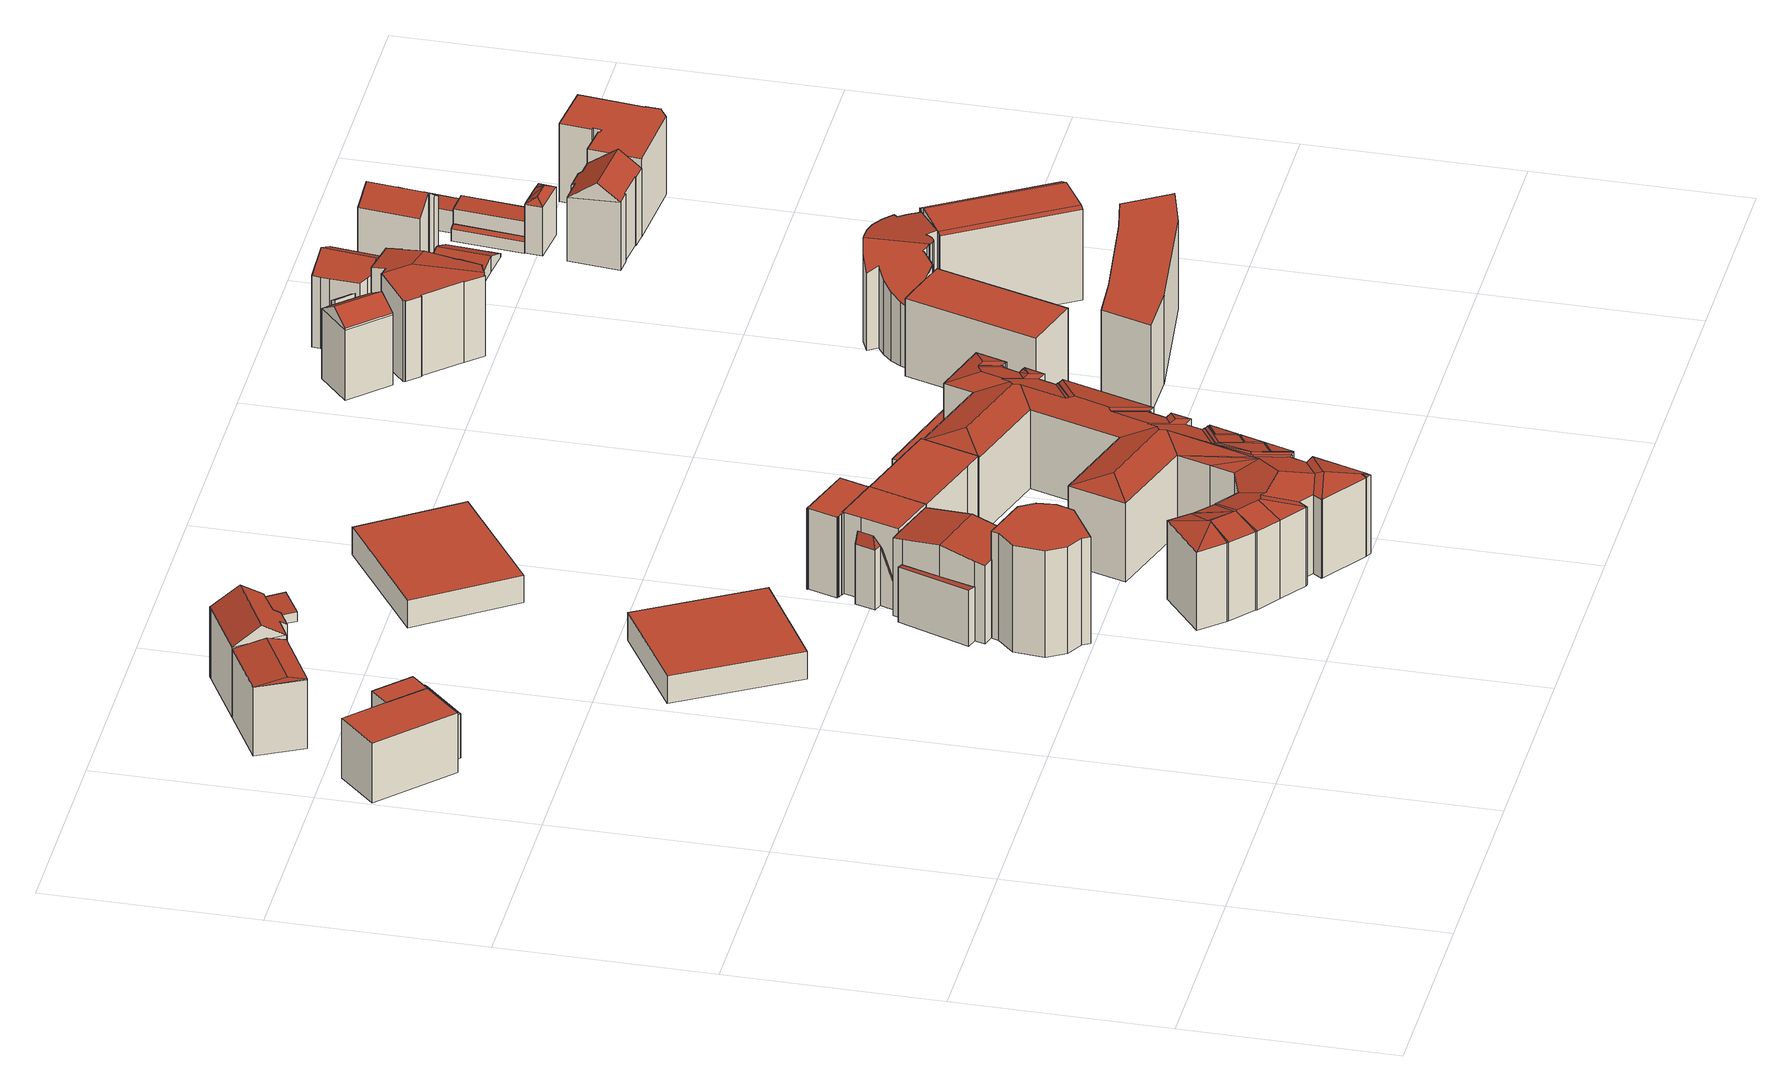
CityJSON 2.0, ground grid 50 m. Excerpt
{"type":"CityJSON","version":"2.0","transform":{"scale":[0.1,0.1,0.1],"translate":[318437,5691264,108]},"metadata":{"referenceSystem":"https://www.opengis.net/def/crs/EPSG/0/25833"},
"CityObjects":{
"building1":{"type":"Building","attributes":{"Gemeindeschluessel":14713000,"Geometrietyp2DReferenz":"3000","function":"31001_9998","roofType":"9999"},"children":["building1-1","building1-2","building1-3"]},
"building1-1":{"type":"BuildingPart","attributes":{"Dachtyp_tdc":"tdcPolyFlatRoof","Dachneigung":0,"QualitaetDacherkennung":70,"Geometrietyp2DReferenz":"3000","roofType":"1000","measuredHeight":15.05},"parents":["building1"],"geometry":[{"type":"MultiSurface","lod":"2","boundaries":[[[0,1,2,3]],[[1,4,5,6,2]],[[7,4,1,0]],[[3,2,6,8]],[[9,5,4,7]],[[8,6,5,9]],[[3,8,9,7,0]]],"semantics":{"surfaces":[{"type":"WallSurface"},{"type":"RoofSurface"},{"type":"GroundSurface"},{"type":"ClosureSurface"}],"values":[0,0,1,2,0,3,3]}}]},
"building1-2":{"type":"BuildingPart","attributes":{"Dachtyp_tdc":"tdcFreeFormRoof","Dachneigung":46.73,"QualitaetDacherkennung":8,"Geometrietyp2DReferenz":"3000","roofType":"5000","measuredHeight":13.19},"parents":["building1"],"geometry":[{"type":"MultiSurface","lod":"2","boundaries":[[[5,10,11,6]],[[10,12,13,11]],[[12,14,15,13]],[[16,14,12]],[[17,16,12,10]],[[17,10,5]],[[16,17,5,9,14]],[[6,11,13,15,8]],[[6,8,9,5]],[[8,15,14,9]]],"semantics":{"surfaces":[{"type":"WallSurface"},{"type":"RoofSurface"},{"type":"GroundSurface"},{"type":"ClosureSurface"}],"values":[0,0,0,0,1,1,1,2,3,3]}}]},
"building1-3":{"type":"BuildingPart","attributes":{"Dachtyp_tdc":"tdcPolyFlatRoof","Dachneigung":0,"QualitaetDacherkennung":62,"Geometrietyp2DReferenz":"3000","roofType":"1000","measuredHeight":15.09},"parents":["building1"],"geometry":[{"type":"MultiSurface","lod":"2","boundaries":[[[18,19,20,21]],[[18,22,23,7,0,19]],[[20,3,8,15,24,21]],[[19,0,3,20]],[[23,22,24,15,14]],[[22,18,21,24]],[[7,9,8,3,0]],[[14,9,7,23]],[[8,9,14,15]]],"semantics":{"surfaces":[{"type":"WallSurface"},{"type":"RoofSurface"},{"type":"GroundSurface"},{"type":"ClosureSurface"}],"values":[0,1,2,0,0,0,3,0,3]}}]},
"building2":{"type":"Building","attributes":{"Dachtyp_tdc":"tdcHipAndGableRoof","Gemeindeschluessel":14713000,"Dachneigung":10.2,"QualitaetDacherkennung":54,"Geometrietyp2DReferenz":"3000","function":"31001_9998","roofType":"5000","measuredHeight":18.77},"geometry":[{"type":"MultiSurface","lod":"2","boundaries":[[[25,26,27,28]],[[26,29,30,27]],[[29,31,32,30]],[[31,33,34,32]],[[33,25,28,34]],[[25,35,36]],[[35,37,38,39,36]],[[26,25,36,39]],[[29,38,37,31]],[[26,39,38,29]],[[31,37,35,33]],[[33,35,25]],[[28,27,30,32,34]]],"semantics":{"surfaces":[{"type":"WallSurface"},{"type":"RoofSurface"},{"type":"GroundSurface"}],"values":[0,0,0,0,0,1,1,1,0,0,0,0,2]}}]},
"building3":{"type":"Building","attributes":{"Dachtyp_tdc":"tdcFreeFormRoof","Gemeindeschluessel":14713000,"Dachneigung":32.76,"QualitaetDacherkennung":70,"Geometrietyp2DReferenz":"3000","function":"31001_9998","roofType":"5000","measuredHeight":22.08},"geometry":[{"type":"MultiSurface","lod":"2","boundaries":[[[40,41,42,43]],[[41,44,45,42]],[[44,46,47,45]],[[46,48,49,47]],[[48,50,51,49]],[[50,52,53,51]],[[52,54,30,53]],[[54,55,27,30]],[[55,56,57,27]],[[56,58,59,57]],[[58,40,43,59]],[[60,58,56,55,61]],[[44,41,40,60,61,54,52,50,48,46]],[[40,58,60]],[[55,54,61]],[[43,42,45,47,49,51,53,30,27,57,59]]],"semantics":{"surfaces":[{"type":"WallSurface"},{"type":"RoofSurface"},{"type":"GroundSurface"}],"values":[0,0,0,0,0,0,0,0,0,0,0,1,1,0,0,2]}}]},
"building4":{"type":"Building","attributes":{"Dachtyp_tdc":"tdcPolyFlatRoof","Gemeindeschluessel":14713000,"Dachneigung":0,"QualitaetDacherkennung":84,"Geometrietyp2DReferenz":"3000","function":"31001_9998","roofType":"1000","measuredHeight":7.05},"geometry":[{"type":"MultiSurface","lod":"2","boundaries":[[[62,63,64,65]],[[63,66,67,64]],[[66,68,69,67]],[[68,62,65,69]],[[68,66,63,62]],[[65,64,67,69]]],"semantics":{"surfaces":[{"type":"WallSurface"},{"type":"RoofSurface"},{"type":"GroundSurface"}],"values":[0,0,0,0,1,2]}}]},
"building5":{"type":"Building","attributes":{"Dachtyp_tdc":"tdcPolyFlatRoof","Gemeindeschluessel":14713000,"Dachneigung":3.26,"QualitaetDacherkennung":80,"Geometrietyp2DReferenz":"3000","function":"31001_9998","roofType":"2100","measuredHeight":2.4},"geometry":[{"type":"MultiSurface","lod":"2","boundaries":[[[70,71,72,73]],[[71,74,75,72]],[[74,76,77,75]],[[76,70,73,77]],[[76,74,71,70]],[[73,72,75,77]]],"semantics":{"surfaces":[{"type":"WallSurface"},{"type":"RoofSurface"},{"type":"GroundSurface"}],"values":[0,0,0,0,1,2]}}]},
"building6":{"type":"Building","attributes":{"Gemeindeschluessel":14713000,"Geometrietyp2DReferenz":"3000","function":"31001_9998","roofType":"9999"},"children":["building6-1","building6-2","building6-3","building6-4","building6-5","building6-6","building6-7"]},
"building6-1":{"type":"BuildingPart","attributes":{"Dachtyp_tdc":"tdcGableRoof","Dachneigung":10.22,"QualitaetDacherkennung":11,"Geometrietyp2DReferenz":"3000","roofType":"3100","measuredHeight":21.79},"parents":["building6"],"geometry":[{"type":"MultiSurface","lod":"2","boundaries":[[[78,79,80,81]],[[79,82,83,80]],[[82,84,83]],[[85,86,87]],[[85,88,89,86]],[[88,90,91,92,89]],[[93,94,95,96]],[[94,97,98,95]],[[94,93,99,100,90,88,85,101]],[[101,82,79,78,97,94]],[[80,83,102,86,89,92,103,104,96,95,98,81]],[[105,84,82,101]],[[102,83,84,105]],[[85,87,105,101]],[[102,105,87,86]],[[100,106,91,90]],[[106,103,92,91]],[[99,104,103,106,100]],[[96,104,99,93]],[[81,98,97,78]]],"semantics":{"surfaces":[{"type":"WallSurface"},{"type":"RoofSurface"},{"type":"GroundSurface"},{"type":"ClosureSurface"}],"values":[0,0,0,0,0,0,0,0,1,1,2,0,3,0,3,0,3,3,3,3]}}]},
"building6-2":{"type":"BuildingPart","attributes":{"Dachtyp_tdc":"tdcPolyFlatRoof","Dachneigung":9.57,"QualitaetDacherkennung":53,"Geometrietyp2DReferenz":"3000","roofType":"2100","measuredHeight":14.2},"parents":["building6"],"geometry":[{"type":"MultiSurface","lod":"2","boundaries":[[[84,107,108,83]],[[107,109,110,108]],[[109,87,86,110]],[[87,109,107,84,105]],[[83,108,110,86,102]],[[83,102,105,84]],[[102,86,87,105]]],"semantics":{"surfaces":[{"type":"WallSurface"},{"type":"RoofSurface"},{"type":"GroundSurface"},{"type":"ClosureSurface"}],"values":[0,0,0,1,2,3,3]}}]},
"building6-3":{"type":"BuildingPart","attributes":{"Dachtyp_tdc":"tdcPolyFlatRoof","Dachneigung":0,"QualitaetDacherkennung":48,"Geometrietyp2DReferenz":"3000","roofType":"1000","measuredHeight":20.53},"parents":["building6"],"geometry":[{"type":"MultiSurface","lod":"2","boundaries":[[[111,112,113,114]],[[115,116,117,118]],[[116,119,120,117]],[[119,121,122,120]],[[121,123,124,122]],[[123,125,126,124]],[[125,127,128,126]],[[127,129,130,128]],[[129,131,132,130]],[[131,111,114,132]],[[131,129,127,125,123,121,119,116,115,133,112,111]],[[114,113,134,118,117,120,122,124,126,128,130,132]],[[134,113,112,133]],[[118,134,133,115]]],"semantics":{"surfaces":[{"type":"WallSurface"},{"type":"RoofSurface"},{"type":"GroundSurface"},{"type":"ClosureSurface"}],"values":[0,0,0,0,0,0,0,0,0,0,1,2,3,3]}}]},
"building6-4":{"type":"BuildingPart","attributes":{"Dachtyp_tdc":"tdcPolyFlatRoof","Dachneigung":0,"QualitaetDacherkennung":56,"Geometrietyp2DReferenz":"3000","roofType":"1000","measuredHeight":20.57},"parents":["building6"],"geometry":[{"type":"MultiSurface","lod":"2","boundaries":[[[135,136,137,138]],[[136,139,140,137]],[[139,141,93,96,140]],[[112,142,143,113]],[[142,144,145,143]],[[144,146,147,145]],[[146,135,138,147]],[[146,144,142,112,148,141,139,136,135]],[[138,137,140,96,104,113,143,145,147]],[[99,93,141,148]],[[104,96,93,99]],[[113,104,99,148,112]]],"semantics":{"surfaces":[{"type":"WallSurface"},{"type":"RoofSurface"},{"type":"GroundSurface"},{"type":"ClosureSurface"}],"values":[0,0,0,0,0,0,0,1,2,0,3,3]}}]},
"building6-5":{"type":"BuildingPart","attributes":{"Dachtyp_tdc":"tdcFreeFormRoof","Dachneigung":69.3,"QualitaetDacherkennung":7,"Geometrietyp2DReferenz":"3000","roofType":"5000","measuredHeight":18.09},"parents":["building6"],"geometry":[{"type":"MultiSurface","lod":"2","boundaries":[[[91,149,150,92]],[[149,151,152,150]],[[151,153,154,152]],[[153,155,156,154]],[[155,157,158,156]],[[157,159,160,158]],[[159,161,162,160]],[[159,157,155,163]],[[155,153,163]],[[153,151,149,91,106,164]],[[153,164,161,159,163]],[[103,92,150,152,154,156,158,160,162,165]],[[92,103,106,91]],[[165,162,161,164]],[[165,164,106,103]]],"semantics":{"surfaces":[{"type":"WallSurface"},{"type":"RoofSurface"},{"type":"GroundSurface"},{"type":"ClosureSurface"}],"values":[0,0,0,0,0,0,0,1,1,1,1,2,3,3,3]}}]},
"building6-6":{"type":"BuildingPart","attributes":{"Dachtyp_tdc":"tdcPolyFlatRoof","Dachneigung":0,"QualitaetDacherkennung":62,"Geometrietyp2DReferenz":"3000","roofType":"1000","measuredHeight":20.65},"parents":["building6"],"geometry":[{"type":"MultiSurface","lod":"2","boundaries":[[[166,167,115,118,162,161]],[[167,166,168,169,170,171]],[[134,113,104,103,165,162,118]],[[113,112,133,171,170,112]],[[113,134,133,112]],[[148,112,170,169]],[[104,113,112,148,99]],[[100,99,148,169,168]],[[103,104,99,100,106]],[[161,164,106,100,168,166]],[[161,162,165,164]],[[165,103,106,164]],[[133,115,167,171]],[[133,134,118,115]]],"semantics":{"surfaces":[{"type":"WallSurface"},{"type":"RoofSurface"},{"type":"GroundSurface"},{"type":"ClosureSurface"}],"values":[0,1,2,0,3,0,3,0,3,0,3,3,0,3]}}]},
"building6-7":{"type":"BuildingPart","attributes":{"Dachtyp_tdc":"tdcPolyFlatRoof","Dachneigung":0,"QualitaetDacherkennung":68,"Geometrietyp2DReferenz":"3000","roofType":"1000","measuredHeight":27.15},"parents":["building6"],"geometry":[{"type":"MultiSurface","lod":"2","boundaries":[[[172,173,174,175]],[[173,176,177,174]],[[176,178,179,177]],[[178,180,181,179]],[[180,182,183,181]],[[182,184,78,81,183]],[[185,186,187,98,97]],[[186,188,189,187]],[[188,190,191,189]],[[190,172,175,191]],[[190,188,186,185,184,182,180,178,176,173,172]],[[175,174,177,179,181,183,81,98,187,189,191]],[[97,78,184,185]],[[97,98,81,78]]],"semantics":{"surfaces":[{"type":"WallSurface"},{"type":"RoofSurface"},{"type":"GroundSurface"},{"type":"ClosureSurface"}],"values":[0,0,0,0,0,0,0,0,0,0,1,2,0,3]}}]},
"building7":{"type":"Building","attributes":{"Dachtyp_tdc":"tdcPolyFlatRoof","Gemeindeschluessel":14713000,"Dachneigung":0,"QualitaetDacherkennung":84,"Geometrietyp2DReferenz":"3000","function":"31001_9998","roofType":"1000","measuredHeight":6.98},"geometry":[{"type":"MultiSurface","lod":"2","boundaries":[[[192,193,194,195]],[[193,196,197,194]],[[196,198,199,197]],[[198,192,195,199]],[[198,196,193,192]],[[195,194,197,199]]],"semantics":{"surfaces":[{"type":"WallSurface"},{"type":"RoofSurface"},{"type":"GroundSurface"}],"values":[0,0,0,0,1,2]}}]},
"building8":{"type":"Building","attributes":{"Dachtyp_tdc":"tdcFreeFormRoof","Gemeindeschluessel":14713000,"Dachneigung":14.27,"QualitaetDacherkennung":9,"Geometrietyp2DReferenz":"3000","function":"31001_9998","roofType":"5000","measuredHeight":22.32},"geometry":[{"type":"MultiSurface","lod":"2","boundaries":[[[200,201,202,203]],[[204,205,206,200,203,207]],[[208,209,204,207,210]],[[211,212,213,208,210,214]],[[215,211,214,216]],[[217,215,216,218]],[[219,220,217,218,221]],[[222,219,221,223]],[[224,225,222,223,226]],[[224,226,227]],[[225,224,227,228]],[[229,220,219,222,225,228,230]],[[231,232,233,234,229,230,235]],[[236,231,235,237]],[[236,237,238]],[[232,231,236,238,239]],[[240,233,232,239,241]],[[242,243,244,240,241,245]],[[242,245,246]],[[243,242,246,247]],[[244,243,247,248]],[[249,234,233,240,244,248,250]],[[251,249,250,252]],[[253,251,252,254]],[[255,256,257,258,253,254,259]],[[260,261,262,263,264,265,266,267,268,269,270,271,272,273,274,275,276,277,278,279,280,281,282,283,284,285,286,287,288,289,290,291,292,293,294,295,296,297,298,299,300,301,302,303,304,305,306,307,308,309,310,311,312,313,314,315,316,317,318,319,320,321,322,323,324,325,326,327,328,329,330,331,332,333,334,335,336,337,338]],[[254,252,261,260]],[[252,250,262,261]],[[250,248,263,262]],[[248,247,264,263]],[[247,246,265,264]],[[246,245,266,265]],[[245,241,267,266]],[[241,239,268,267]],[[239,238,269,268]],[[238,237,270,269]],[[237,235,271,270]],[[235,230,272,271]],[[230,228,273,272]],[[228,227,274,273]],[[227,226,275,274]],[[226,223,276,275]],[[223,221,277,276]],[[221,218,278,277]],[[218,216,279,278]],[[216,214,280,279]],[[214,210,281,280]],[[210,207,282,281]],[[207,203,283,282]],[[203,202,284,283]],[[202,339,285,284]],[[339,340,286,285]],[[340,341,287,286]],[[341,342,288,287]],[[342,343,289,288]],[[343,344,290,289]],[[344,345,291,290]],[[345,346,292,291]],[[346,347,293,292]],[[347,348,294,293]],[[348,349,295,294]],[[349,350,296,295]],[[350,351,297,296]],[[351,352,298,297]],[[352,353,299,298]],[[353,354,300,299]],[[354,355,301,300]],[[355,356,302,301]],[[356,357,303,302]],[[357,358,304,303]],[[358,359,305,304]],[[359,360,306,305]],[[360,361,307,306]],[[361,362,308,307]],[[362,363,309,308]],[[363,364,310,309]],[[364,365,311,310]],[[365,366,312,311]],[[366,367,313,312]],[[367,368,314,313]],[[368,369,315,314]],[[369,370,316,315]],[[370,371,317,316]],[[371,372,318,317]],[[372,373,319,318]],[[373,374,320,319]],[[374,375,321,320]],[[375,376,322,321]],[[376,377,323,322]],[[377,378,324,323]],[[378,379,325,324]],[[379,380,326,325]],[[380,381,327,326]],[[381,382,328,327]],[[382,383,329,328]],[[383,384,330,329]],[[384,385,331,330]],[[385,386,332,331]],[[386,387,333,332]],[[387,388,334,333]],[[388,389,335,334]],[[389,390,336,335]],[[390,391,337,336]],[[391,259,338,337]],[[259,254,260,338]],[[392,393,394,255,259,391]],[[392,391,390]],[[393,392,390,389]],[[395,394,393,389,388]],[[396,395,388,387]],[[397,396,387,386]],[[398,397,386,385]],[[399,398,385,384]],[[400,399,384,383]],[[401,400,383,382]],[[402,401,382,381]],[[403,404,405,406,402,381,380]],[[407,408,409,403,380,379]],[[407,379,378]],[[377,407,378]],[[376,407,377]],[[407,376,408]],[[410,411,409,408,376,375]],[[412,410,375,374]],[[413,412,374,373]],[[414,415,413,373,372]],[[414,372,371]],[[370,414,371]],[[414,370,415]],[[411,410,412,413,415,370,369]],[[404,403,409,411,369,368]],[[416,405,404,368,367]],[[416,367,366]],[[406,405,416,366,365]],[[256,255,394,395,396,397,398,399,400,401,402,406,365,364]],[[417,257,256,364,363]],[[417,363,362]],[[258,257,417,362,361]],[[251,253,249]],[[249,229,234]],[[253,229,249]],[[229,253,220]],[[253,217,220]],[[253,215,217]],[[253,211,215]],[[258,211,253]],[[361,211,258]],[[361,212,211]],[[360,212,361]],[[212,360,359]],[[418,213,212,359,358]],[[419,420,421,422,418,358,357]],[[423,424,419,357,356]],[[355,423,356]],[[354,423,355]],[[425,423,354]],[[423,425,426]],[[425,354,353]],[[427,426,425,353,352]],[[427,352,351]],[[427,351,350]],[[424,423,426,427,350,349]],[[424,349,348]],[[420,419,424,348,347]],[[428,421,420,347,346]],[[428,346,345]],[[422,421,428,345,344]],[[209,208,213,418,422,344,343]],[[429,205,204,209,343,342]],[[429,342,341]],[[206,205,429,341,340]],[[201,200,206,340,339]],[[201,339,202]]],"semantics":{"surfaces":[{"type":"RoofSurface"},{"type":"GroundSurface"},{"type":"WallSurface"}],"values":[0,0,0,0,0,0,0,0,0,0,0,0,0,0,0,0,0,0,0,0,0,0,0,0,0,1,2,2,2,2,2,2,2,2,2,2,2,2,2,2,2,2,2,2,2,2,2,2,2,2,2,2,2,2,2,2,2,2,2,2,2,2,2,2,2,2,2,2,2,2,2,2,2,2,2,2,2,2,2,2,2,2,2,2,2,2,2,2,2,2,2,2,2,2,2,2,2,2,2,2,2,2,2,2,2,0,0,0,0,0,0,0,0,0,0,0,0,0,0,0,0,0,0,0,0,0,0,0,0,0,0,0,0,0,0,0,0,0,0,0,0,0,0,0,0,0,0,0,0,0,0,0,0,0,0,0,0,0,0,0,0,0,0,0,0,0,0,0,0,0,0,0,0]}}]},
"building9":{"type":"Building","attributes":{"Dachtyp_tdc":"tdcPolyFlatRoof","Gemeindeschluessel":14713000,"Dachneigung":0,"QualitaetDacherkennung":78,"Geometrietyp2DReferenz":"3000","function":"31001_9998","roofType":"1000","measuredHeight":3.82},"geometry":[{"type":"MultiSurface","lod":"2","boundaries":[[[430,431,432,433]],[[431,434,435,432]],[[434,436,316,435]],[[436,437,315,316]],[[437,430,433,315]],[[437,436,434,431,430]],[[433,432,435,316,315]]],"semantics":{"surfaces":[{"type":"WallSurface"},{"type":"RoofSurface"},{"type":"GroundSurface"}],"values":[0,0,0,0,0,1,2]}}]},
"building10":{"type":"Building","attributes":{"Gemeindeschluessel":14713000,"Geometrietyp2DReferenz":"3000","function":"31001_9998","roofType":"9999"},"children":["building10-1","building10-2"]},
"building10-1":{"type":"BuildingPart","attributes":{"Dachtyp_tdc":"tdcPolyFlatRoof","Dachneigung":28.94,"QualitaetDacherkennung":61,"Geometrietyp2DReferenz":"3000","roofType":"2100","measuredHeight":18.82},"parents":["building10"],"geometry":[{"type":"MultiSurface","lod":"2","boundaries":[[[438,439,440,441,442]],[[443,444,445,446,447]],[[444,438,442,445]],[[444,443,439,438]],[[442,441,446,445]],[[443,447,440,439]],[[447,446,441,440]]],"semantics":{"surfaces":[{"type":"WallSurface"},{"type":"RoofSurface"},{"type":"GroundSurface"},{"type":"ClosureSurface"}],"values":[0,0,0,1,2,0,3]}}]},
"building10-2":{"type":"BuildingPart","attributes":{"Dachtyp_tdc":"tdcGableRoof","Dachneigung":32.5,"QualitaetDacherkennung":63,"Geometrietyp2DReferenz":"3000","roofType":"3100","measuredHeight":21.23},"parents":["building10"],"geometry":[{"type":"MultiSurface","lod":"2","boundaries":[[[440,448,449,441]],[[448,450,451,449]],[[450,452,453,451]],[[452,454,455,453]],[[454,456,457,455]],[[456,458,459,457]],[[458,447,446,459]],[[447,458,456,454,460,461,448,440]],[[462,461,460,463]],[[450,462,463,452]],[[452,463,460,454]],[[448,461,462,450]],[[441,449,451,453,455,457,459,446]],[[441,446,447,440]]],"semantics":{"surfaces":[{"type":"WallSurface"},{"type":"RoofSurface"},{"type":"GroundSurface"},{"type":"ClosureSurface"}],"values":[0,0,0,0,0,0,0,1,1,0,0,0,2,3]}}]},
"building11":{"type":"Building","attributes":{"Gemeindeschluessel":14713000,"Dachneigung":90,"Dachorientierung":0,"MittlereTraufHoehe":131.73,"QualitaetDacherkennung":71,"ObjektHoehe":22.32,"BodenHoehe":109.41,"Geometrietyp2DReferenz":"3000","AbsoluteHoehe":131.73,"Dachflaeche":586.63,"function":"31001_9998","roofType":"1000","measuredHeight":22.32,"storeysAboveGround":7},"geometry":[{"type":"MultiSurface","lod":"2","boundaries":[[[464,465,466,467]],[[465,468,469,466]],[[468,470,471,469]],[[470,472,473,471]],[[472,474,475,473]],[[474,476,477,475]],[[476,478,479,477]],[[478,464,467,479]],[[478,476,474,472,470,468,465,464]],[[467,466,469,471,473,475,477,479]]],"semantics":{"surfaces":[{"type":"WallSurface"},{"type":"RoofSurface"},{"type":"GroundSurface"}],"values":[0,0,0,0,0,0,0,0,1,2]}}]},
"building12":{"type":"Building","attributes":{"Dachtyp_tdc":"tdcFreeFormRoof","Gemeindeschluessel":14713000,"Dachneigung":10.24,"QualitaetDacherkennung":23,"Geometrietyp2DReferenz":"3000","function":"31001_9998","roofType":"5000","measuredHeight":22.17},"geometry":[{"type":"MultiSurface","lod":"2","boundaries":[[[480,481,482,483]],[[481,484,485,482]],[[484,486,487,485]],[[486,488,489,487]],[[488,490,491,489]],[[490,492,493,491]],[[492,494,495,493]],[[494,496,497,495]],[[496,498,499,497]],[[498,500,501,499]],[[500,502,503,501]],[[502,504,505,503]],[[504,506,507,505]],[[506,508,509,507]],[[508,510,511,509]],[[510,512,513,511]],[[512,514,515,513]],[[514,516,517,515]],[[516,518,519,517]],[[518,520,521,519]],[[520,480,483,521]],[[508,522,523,524,514,512,510]],[[504,502,500,498,496,494,492,525,523,522,506]],[[484,481,480,520,518,516,524,523,525,490,488,486]],[[508,506,522]],[[516,514,524]],[[492,490,525]],[[483,482,485,487,489,491,493,495,497,499,501,503,505,507,509,511,513,515,517,519,521]]],"semantics":{"surfaces":[{"type":"WallSurface"},{"type":"RoofSurface"},{"type":"GroundSurface"}],"values":[0,0,0,0,0,0,0,0,0,0,0,0,0,0,0,0,0,0,0,0,0,1,1,1,0,0,0,2]}}]},
"building13":{"type":"Building","attributes":{"name":"ciT Leipzig","Gemeindeschluessel":14713000,"Geometrietyp2DReferenz":"3000","function":"31001_3021","roofType":"9999"},"children":["building13-1","building13-2","building13-3"]},
"building13-1":{"type":"BuildingPart","attributes":{"Dachtyp_tdc":"tdcPolyFlatRoof","Dachneigung":0,"QualitaetDacherkennung":41,"Geometrietyp2DReferenz":"3000","roofType":"1000","measuredHeight":19.63},"parents":["building13"],"geometry":[{"type":"MultiSurface","lod":"2","boundaries":[[[526,527,528,529,530]],[[531,532,533,534]],[[532,535,536,533]],[[535,537,538,536]],[[537,526,530,538]],[[537,535,532,531,539,527,526]],[[530,529,534,533,536,538]],[[539,528,527]],[[534,529,528,539,531]]],"semantics":{"surfaces":[{"type":"WallSurface"},{"type":"RoofSurface"},{"type":"GroundSurface"},{"type":"ClosureSurface"}],"values":[0,0,0,0,0,1,2,0,3]}}]},
"building13-2":{"type":"BuildingPart","attributes":{"Dachtyp_tdc":"tdcFreeFormRoof","Dachneigung":10.21,"QualitaetDacherkennung":11,"Geometrietyp2DReferenz":"3000","roofType":"5000","measuredHeight":24.44},"parents":["building13"],"geometry":[{"type":"MultiSurface","lod":"2","boundaries":[[[528,540,541,529]],[[540,542,543,541]],[[542,544,545,543]],[[544,546,547,545]],[[546,548,549,547]],[[548,550,551,549]],[[550,552,553,551]],[[552,554,555,553]],[[554,556,557,555]],[[556,558,559,557]],[[558,560,561,559]],[[560,562,563,561]],[[562,564,565,563]],[[564,566,567,565]],[[566,568,569,567]],[[568,570,571,569]],[[570,572,573,571]],[[574,575,576,577]],[[575,578,579,576]],[[578,580,581,579]],[[580,582,583,581]],[[582,584,585,583]],[[584,586,587,585]],[[586,588,589,587]],[[588,590,591,589]],[[590,592,593,591]],[[592,594,595,593]],[[594,596,597,595]],[[596,598,531,534,597]],[[592,590,588,586,584,582,580,578,575,574,599,600,575,601,572,570,568,566,564,562,560,558,556,554,552]],[[552,550,548,546,544,542,540,528,539,598,596,594,592]],[[534,529,541,543,545,547,549,551,553,555,557,559,561,563,565,567,569,571,573,602,576,603,577,576,579,581,583,585,587,589,591,593,595,597]],[[539,531,598]],[[528,529,534,531,539]],[[577,603,600,599,574]],[[603,576,575,600]],[[576,602,601,575]],[[602,573,572,601]]],"semantics":{"surfaces":[{"type":"WallSurface"},{"type":"RoofSurface"},{"type":"GroundSurface"},{"type":"ClosureSurface"}],"values":[0,0,0,0,0,0,0,0,0,0,0,0,0,0,0,0,0,0,0,0,0,0,0,0,0,0,0,0,0,1,1,2,0,3,3,3,3,3]}}]},
"building13-3":{"type":"BuildingPart","attributes":{"Dachtyp_tdc":"tdcCutGableRoof","Dachneigung":0.702,"QualitaetDacherkennung":46,"Geometrietyp2DReferenz":"3000","roofType":"9999","measuredHeight":23.25},"parents":["building13"],"geometry":[{"type":"MultiSurface","lod":"2","boundaries":[[[604,574,577,605]],[[606,607,608,609,610,611]],[[612,599,574,604,613,614]],[[611,612,614,606]],[[573,571,615,616,617,618,619,605,577,603,576,602]],[[610,609,571,573,572]],[[609,608,615,571]],[[608,607,616,615]],[[607,606,617,616]],[[606,614,618,617]],[[614,613,619,618]],[[613,604,605,619]],[[600,599,612]],[[603,577,574,599,600]],[[611,601,575,600,612]],[[603,600,575,576]],[[601,602,576,575]],[[610,572,601,611]],[[602,601,572,573]]],"semantics":{"surfaces":[{"type":"WallSurface"},{"type":"RoofSurface"},{"type":"GroundSurface"},{"type":"ClosureSurface"}],"values":[0,1,1,1,2,0,0,0,0,0,0,0,0,3,0,3,3,0,3]}}]},
"building14":{"type":"Building","attributes":{"Dachtyp_tdc":"tdcFreeFormRoof","Gemeindeschluessel":14713000,"Dachneigung":29.04,"QualitaetDacherkennung":85,"Geometrietyp2DReferenz":"3000","function":"31001_9998","roofType":"5000","measuredHeight":21.61},"geometry":[{"type":"MultiSurface","lod":"2","boundaries":[[[620,621,499,501]],[[621,622,623,499]],[[622,624,625,623]],[[624,626,627,625]],[[626,628,629,627]],[[628,630,631,629]],[[630,632,633,631]],[[632,620,501,633]],[[620,632,634,635]],[[622,621,635,634,630,628,626,624]],[[621,620,635]],[[632,630,634]],[[501,499,623,625,627,629,631,633]]],"semantics":{"surfaces":[{"type":"WallSurface"},{"type":"RoofSurface"},{"type":"GroundSurface"}],"values":[0,0,0,0,0,0,0,0,1,1,0,0,2]}}]},
"building15":{"type":"Building","attributes":{"Dachtyp_tdc":"tdcGableRoof","Gemeindeschluessel":14713000,"Dachneigung":26.65,"QualitaetDacherkennung":20,"Geometrietyp2DReferenz":"3000","function":"31001_9998","roofType":"3100","measuredHeight":3.97},"geometry":[{"type":"MultiSurface","lod":"2","boundaries":[[[636,637,638,639]],[[637,640,641,638]],[[640,642,643,641]],[[642,644,645,643]],[[644,646,647,645]],[[646,648,649,647]],[[648,650,651,649]],[[650,636,639,651]],[[646,644,642,640,637]],[[637,636,650,648,646]],[[639,638,641,643,645,647,649,651]]],"semantics":{"surfaces":[{"type":"WallSurface"},{"type":"RoofSurface"},{"type":"GroundSurface"}],"values":[0,0,0,0,0,0,0,0,1,1,2]}}]},
"building16":{"type":"Building","attributes":{"Gemeindeschluessel":14713000,"Geometrietyp2DReferenz":"3000","function":"31001_9998","roofType":"9999"},"children":["building16-1","building16-2"]},
"building16-1":{"type":"BuildingPart","attributes":{"Dachtyp_tdc":"tdcPolyFlatRoof","Dachneigung":34.44,"QualitaetDacherkennung":82,"Geometrietyp2DReferenz":"3000","roofType":"2100","measuredHeight":16.26},"parents":["building16"],"geometry":[{"type":"MultiSurface","lod":"2","boundaries":[[[652,653,654,655,656]],[[653,657,658,654]],[[657,659,660,658]],[[659,661,662,660]],[[661,663,664,665,662]],[[663,661,659,657,653,652,666]],[[667,655,654,658,660,662,665]],[[652,656,668,666]],[[656,655,667,668]],[[666,668,664,663]],[[668,667,665,664]]],"semantics":{"surfaces":[{"type":"WallSurface"},{"type":"RoofSurface"},{"type":"GroundSurface"},{"type":"ClosureSurface"}],"values":[0,0,0,0,0,1,2,0,3,0,3]}}]},
"building16-2":{"type":"BuildingPart","attributes":{"Dachtyp_tdc":"tdcGableRoof","Dachneigung":36.1,"QualitaetDacherkennung":76,"Geometrietyp2DReferenz":"3000","roofType":"3100","measuredHeight":20.77},"parents":["building16"],"geometry":[{"type":"MultiSurface","lod":"2","boundaries":[[[664,669,670,665]],[[669,671,672,670]],[[671,673,674,672]],[[673,675,676,674]],[[675,677,678,676]],[[677,679,680,678]],[[679,681,682,680]],[[681,656,655,682]],[[679,677,675,673]],[[673,671,669,664,668,656,681,679]],[[667,665,670,672,674,676,678,680,682,655]],[[665,667,668,664]],[[667,655,656,668]]],"semantics":{"surfaces":[{"type":"WallSurface"},{"type":"RoofSurface"},{"type":"GroundSurface"},{"type":"ClosureSurface"}],"values":[0,0,0,0,0,0,0,0,1,1,2,3,3]}}]},
"building17":{"type":"Building","attributes":{"Dachtyp_tdc":"tdcFreeFormRoof","Gemeindeschluessel":14713000,"Dachneigung":36,"QualitaetDacherkennung":83,"Geometrietyp2DReferenz":"3000","function":"31001_9998","roofType":"5000","measuredHeight":21.23},"geometry":[{"type":"MultiSurface","lod":"2","boundaries":[[[683,684,685,686]],[[684,687,688,685]],[[687,689,690,688]],[[689,691,692,690]],[[691,693,694,692]],[[693,695,696,694]],[[695,697,698,696]],[[697,699,700,698]],[[699,701,702,700]],[[701,703,704,702]],[[703,705,706,704]],[[705,683,686,706]],[[697,707,708,683,705,703,701,699]],[[707,695,693,691,689,687,684,708]],[[684,683,708]],[[697,695,707]],[[686,685,688,690,692,694,696,698,700,702,704,706]]],"semantics":{"surfaces":[{"type":"WallSurface"},{"type":"RoofSurface"},{"type":"GroundSurface"}],"values":[0,0,0,0,0,0,0,0,0,0,0,0,1,1,0,0,2]}}]},
"building18":{"type":"Building","attributes":{"Dachtyp_tdc":"tdcFreeFormRoof","Gemeindeschluessel":14713000,"Dachneigung":29.38,"QualitaetDacherkennung":2,"Geometrietyp2DReferenz":"3000","function":"31001_9998","roofType":"5000","measuredHeight":13.44},"geometry":[{"type":"MultiSurface","lod":"2","boundaries":[[[709,710,711,712]],[[710,713,714,711]],[[713,715,716,714]],[[715,717,718,716]],[[717,719,720,718]],[[719,709,712,720]],[[717,721,722]],[[715,721,717]],[[715,723,721]],[[723,715,713]],[[723,713,710]],[[721,723,710,709]],[[722,721,709,719]],[[722,719,717]],[[712,711,714,716,718,720]]],"semantics":{"surfaces":[{"type":"WallSurface"},{"type":"RoofSurface"},{"type":"GroundSurface"}],"values":[0,0,0,0,0,0,1,1,1,1,1,1,1,1,2]}}]},
"building19":{"type":"Building","attributes":{"Dachtyp_tdc":"tdcPolyFlatRoof","Gemeindeschluessel":14713000,"Dachneigung":0,"QualitaetDacherkennung":49,"Geometrietyp2DReferenz":"3000","function":"31001_9998","roofType":"1000","measuredHeight":3.01},"geometry":[{"type":"MultiSurface","lod":"2","boundaries":[[[724,725,726,727]],[[725,728,729,726]],[[728,730,731,729]],[[730,724,727,731]],[[730,728,725,724]],[[727,726,729,731]]],"semantics":{"surfaces":[{"type":"WallSurface"},{"type":"RoofSurface"},{"type":"GroundSurface"}],"values":[0,0,0,0,1,2]}}]},
"building20":{"type":"Building","attributes":{"Dachtyp_tdc":"tdcPolyFlatRoof","Gemeindeschluessel":14713000,"Dachneigung":3.81,"QualitaetDacherkennung":84,"Geometrietyp2DReferenz":"3000","function":"31001_9998","roofType":"2100","measuredHeight":7.12},"geometry":[{"type":"MultiSurface","lod":"2","boundaries":[[[732,733,734,735]],[[733,736,737,734]],[[736,738,739,737]],[[738,740,741,739]],[[740,732,735,741]],[[740,738,736,733,732]],[[735,734,737,739,741]]],"semantics":{"surfaces":[{"type":"WallSurface"},{"type":"RoofSurface"},{"type":"GroundSurface"}],"values":[0,0,0,0,0,1,2]}}]},
"building21":{"type":"Building","attributes":{"Dachtyp_tdc":"tdcPolyFlatRoof","Gemeindeschluessel":14713000,"Dachneigung":6.5,"QualitaetDacherkennung":85,"Geometrietyp2DReferenz":"3000","function":"31001_9998","roofType":"2100","measuredHeight":6.24},"geometry":[{"type":"MultiSurface","lod":"2","boundaries":[[[742,743,737,739]],[[743,744,745,737]],[[744,746,747,745]],[[746,742,739,747]],[[746,744,743,742]],[[739,737,745,747]]],"semantics":{"surfaces":[{"type":"WallSurface"},{"type":"RoofSurface"},{"type":"GroundSurface"}],"values":[0,0,0,0,1,2]}}]},
"building22":{"type":"Building","attributes":{"Dachtyp_tdc":"tdcPolyFlatRoof","Gemeindeschluessel":14713000,"Dachneigung":0,"QualitaetDacherkennung":81,"Geometrietyp2DReferenz":"3000","function":"31001_9998","roofType":"1000","measuredHeight":2.33},"geometry":[{"type":"MultiSurface","lod":"2","boundaries":[[[748,749,739,741]],[[749,750,751,739]],[[750,752,753,751]],[[752,754,755,753]],[[754,756,757,755]],[[756,748,741,757]],[[756,754,752,750,749,748]],[[741,739,751,753,755,757]]],"semantics":{"surfaces":[{"type":"WallSurface"},{"type":"RoofSurface"},{"type":"GroundSurface"}],"values":[0,0,0,0,0,0,1,2]}}]},
"building23":{"type":"Building","attributes":{"Dachtyp_tdc":"tdcPolyFlatRoof","Gemeindeschluessel":14713000,"Dachneigung":5.92,"QualitaetDacherkennung":73,"Geometrietyp2DReferenz":"3000","function":"31001_9998","roofType":"2100","measuredHeight":6.39},"geometry":[{"type":"MultiSurface","lod":"2","boundaries":[[[758,759,760,761]],[[759,762,763,760]],[[762,764,765,763]],[[764,766,767,765]],[[766,768,769,767]],[[768,770,771,769]],[[770,744,772,771]],[[744,758,761,772]],[[744,770,768,766,764,762,759,758]],[[761,760,763,765,767,769,771,772]]],"semantics":{"surfaces":[{"type":"WallSurface"},{"type":"RoofSurface"},{"type":"GroundSurface"}],"values":[0,0,0,0,0,0,0,0,1,2]}}]},
"building24":{"type":"Building","attributes":{"Dachtyp_tdc":"tdcPolyFlatRoof","Gemeindeschluessel":14713000,"Dachneigung":0,"QualitaetDacherkennung":45,"Geometrietyp2DReferenz":"3000","function":"31001_9998","roofType":"1000","measuredHeight":19.73},"geometry":[{"type":"MultiSurface","lod":"2","boundaries":[[[773,774,775,776]],[[774,777,778,775]],[[777,779,780,778]],[[779,781,782,780]],[[781,783,784,782]],[[783,785,786,784]],[[785,787,788,786]],[[787,789,790,788]],[[789,791,792,790]],[[791,793,794,792]],[[793,795,796,794]],[[795,797,798,796]],[[797,799,800,798]],[[799,773,776,800]],[[799,797,795,793,791,789,787,785,783,781,779,777,774,773]],[[776,775,778,780,782,784,786,788,790,792,794,796,798,800]]],"semantics":{"surfaces":[{"type":"WallSurface"},{"type":"RoofSurface"},{"type":"GroundSurface"}],"values":[0,0,0,0,0,0,0,0,0,0,0,0,0,0,1,2]}}]}
},
"vertices":[
[174,1880,162],[212,1920,162],[212,1920,11],[174,1880,11],[287,1847,162],[287,1847,123],[287,1847,11],[248,1807,162],[248,1807,11],[248,1807,123],
[314,1821,123],[314,1821,11],[223,1728,123],[223,1728,11],[196,1754,123],[196,1754,11],[209,1741,143],[288,1821,143],
[8,1874,162],[91,1960,162],[91,1960,11],[8,1874,11],[165,1721,162],[196,1754,162],[165,1721,11],
[136,2164,184],[277,2241,184],[277,2241,10],[136,2164,10],[335,2135,184],[335,2135,10],[219,2072,184],[219,2072,10],[191,2057,184],[191,2057,10],[191,2057,186],[172,2096,198],[219,2072,186],[335,2135,186],[314,2173,198],
[483,2217,198],[475,2213,198],[475,2213,10],[483,2217,10],[428,2186,198],[428,2186,10],[436,2170,187],[436,2170,10],[393,2146,187],[393,2146,10],[384,2161,198],[384,2161,10],[339,2137,198],[339,2137,10],[335,2135,198],[277,2241,188],[417,2318,187],[417,2318,10],[425,2323,187],[425,2323,10],[458,2264,231],[309,2183,231],
[516,1340,90],[746,1477,90],[746,1477,20],[516,1340,20],[908,1204,90],[908,1204,20],[677,1068,90],[677,1068,20],
[678,2187,36],[650,2235,33],[650,2235,12],[678,2187,12],[721,2277,33],[721,2277,12],[749,2228,36],[749,2228,12],
[936,721,209],[909,729,209],[909,729,11],[936,721,11],[916,753,213],[916,753,11],[916,753,148],[970,924,212],[970,924,11],[970,924,148],[977,946,208],[977,946,11],[993,941,208],[993,941,48],[993,941,11],[1111,902,208],[1077,794,228],[1077,794,11],[1111,902,11],[1044,687,209],[1044,687,11],[1112,904,208],[1001,939,208],[942,836,228],[942,836,11],[1001,939,11],[1112,904,11],[942,836,148],[1001,939,48],
[893,761,153],[893,761,11],[954,929,151],[954,929,11],
[1175,1106,216],[1153,1037,216],[1153,1037,11],[1175,1106,11],[1040,1068,216],[1034,1070,216],[1034,1070,11],[1040,1068,11],[1034,1072,216],[1034,1072,11],[1024,1075,216],[1024,1075,11],[1024,1077,216],[1024,1077,11],[1020,1078,216],[1020,1078,11],[1041,1146,216],[1041,1146,11],[1040,1147,216],[1040,1147,11],[1040,1149,216],[1040,1149,11],[1042,1072,216],[1042,1072,11],
[1324,835,216],[1322,836,216],[1322,836,11],[1324,835,11],[1278,849,216],[1278,849,11],[1111,902,216],[1320,985,216],[1320,985,11],[1364,971,216],[1364,971,11],[1366,970,216],[1366,970,11],[1112,904,216],
[994,943,54],[994,943,11],[998,942,53],[998,942,11],[1010,981,163],[1010,981,11],[990,988,163],[990,988,11],[1005,1035,163],[1005,1035,11],[1015,1032,191],[1015,1032,11],[1028,1028,154],[1028,1028,11],[1003,995,191],[1012,977,154],[1012,977,11],
[1028,1028,217],[1040,1068,217],[1001,939,217],[1112,904,217],[1153,1037,217],[1042,1072,217],
[960,509,282],[950,526,282],[950,526,11],[960,509,11],[910,548,282],[910,548,11],[884,591,282],[884,591,11],[891,664,282],[891,664,11],[930,704,282],[930,704,11],[936,721,282],[1044,687,282],[1066,651,282],[1066,651,11],[1071,608,282],[1071,608,11],[1057,567,282],[1057,567,11],
[690,1947,90],[950,2127,90],[950,2127,21],[690,1947,21],[1103,1907,90],[1103,1907,21],[842,1726,90],[842,1726,21],
[1436,19,213],[1436,18,213],[1442,1,209],[1448,14,209],[1409,98,225],[1409,97,225],[1436,20,213],[1487,138,209],[1403,115,221],[1404,115,221],[1462,146,209],[1436,257,224],[1432,243,224],[1378,188,233],[1474,185,209],[1442,259,225],[1483,182,209],[1442,262,225],[1484,184,209],[1462,244,222],[1450,266,227],[1494,181,209],[1465,243,221],[1495,183,209],[1476,227,218],[1474,228,218],[1499,182,209],[1520,250,209],[1516,251,209],[1471,340,226],[1517,255,209],[1503,290,217],[1499,291,217],[1473,340,226],[1473,341,226],[1521,253,209],[1530,304,211],[1537,302,209],[1539,309,209],[1535,310,209],[1511,361,219],[1536,314,209],[1517,358,218],[1514,358,218],[1513,360,219],[1540,313,209],[1562,381,209],[1557,382,209],[1558,384,209],[1470,347,225],[1547,387,209],[1470,348,225],[1548,389,209],[1468,354,224],[1541,392,209],[1515,505,224],[1509,484,224],[1493,476,227],[1501,461,224],[1553,431,209],[1541,392,10],[1548,389,10],[1547,387,10],[1558,384,10],[1557,382,10],[1562,381,10],[1540,313,10],[1536,314,10],[1535,310,10],[1539,309,10],[1537,302,10],[1521,253,10],[1517,255,10],[1516,251,10],[1520,250,10],[1499,182,10],[1495,183,10],[1494,181,10],[1484,184,10],[1483,182,10],[1474,185,10],[1462,146,10],[1487,138,10],[1448,14,10],[1442,1,10],[1430,7,10],[1428,8,10],[1325,80,10],[1322,82,10],[1338,104,10],[1304,127,10],[1289,106,10],[1285,108,10],[1224,151,10],[1170,190,10],[1168,192,10],[1114,240,10],[1111,242,10],[1061,298,10],[1171,387,10],[1210,343,10],[1213,340,10],[1256,302,10],[1259,300,10],[1312,263,10],[1386,288,10],[1404,345,10],[1428,422,10],[1217,489,10],[1259,624,10],[1471,558,10],[1537,769,10],[1324,835,10],[1366,970,10],[1579,903,10],[1601,973,10],[1736,931,10],[1713,859,10],[1709,861,10],[1697,865,10],[1696,862,10],[1692,864,10],[1679,824,10],[1696,819,10],[1700,817,10],[1685,770,10],[1662,777,10],[1649,737,10],[1656,735,10],[1655,733,10],[1672,728,10],[1605,513,10],[1588,518,10],[1588,516,10],[1584,518,10],[1571,478,10],[1592,472,10],[1577,424,10],[1553,431,10],[1430,7,209],[1428,8,209],[1325,80,209],[1322,82,209],[1338,104,209],[1304,127,209],[1289,106,209],[1285,108,209],[1224,151,209],[1170,190,209],[1168,192,209],[1114,240,209],[1111,242,209],[1061,298,209],[1171,387,209],[1210,343,209],[1213,340,209],[1256,302,209],[1259,300,209],[1312,263,209],[1386,288,209],[1404,345,209],[1428,422,209],[1217,489,209],[1259,624,209],[1471,558,209],[1537,769,209],[1324,835,209],[1366,970,209],[1579,903,209],[1601,973,209],[1736,931,209],[1713,859,209],[1709,861,209],[1697,865,209],[1696,862,209],[1692,864,209],[1679,824,209],[1696,819,209],[1700,817,209],[1685,770,209],[1662,777,209],[1649,737,209],[1656,735,209],[1655,733,209],[1672,728,209],[1605,513,209],[1588,518,209],[1588,516,209],[1584,518,209],[1571,478,209],[1592,472,209],[1577,424,209],[1560,455,216],[1540,462,216],[1517,506,225],[1544,592,225],[1547,593,225],[1548,595,225],[1558,601,227],[1584,682,227],[1579,692,225],[1579,693,225],[1576,699,224],[1623,849,224],[1617,830,224],[1602,822,227],[1610,807,224],[1669,801,216],[1647,808,216],[1625,850,225],[1668,912,219],[1640,898,225],[1671,911,219],[1672,912,219],[1710,865,211],[1689,906,219],[1412,882,227],[1306,535,227],[1302,199,224],[1216,244,227],[1265,209,227],[1271,204,227],[1290,208,224],[1210,249,227],[1213,246,227],[1164,297,226],[1164,290,227],[1160,290,227],[1288,111,210],[1328,83,210],
[1511,996,48],[1529,1070,48],[1529,1070,10],[1511,996,10],[1758,1001,48],[1758,1001,10],[1736,931,48],[1601,973,48],
[1699,2295,193],[1688,2284,202],[1688,2284,192],[1688,2284,14],[1699,2295,14],[1653,2321,202],[1665,2331,193],[1665,2331,14],[1653,2321,14],[1653,2321,192],
[1711,2258,192],[1711,2258,14],[1638,2190,192],[1638,2190,14],[1556,2276,192],[1556,2276,14],[1631,2344,192],[1631,2344,14],[1636,2339,192],[1636,2339,14],[1643,2332,192],[1643,2332,14],[1592,2308,226],[1672,2222,226],[1638,2190,197],[1556,2276,197],
[2404,644,237],[2297,612,237],[2297,612,14],[2404,644,14],[2002,578,237],[2002,578,14],[1880,579,237],[1880,579,14],[1917,697,237],[1917,697,14],[2020,704,237],[2020,704,14],[2250,733,237],[2250,733,14],[2338,750,237],[2338,750,14],
[1759,2061,219],[1686,2139,219],[1686,2139,14],[1759,2061,14],[1684,2137,218],[1684,2137,14],[1657,2166,218],[1657,2166,14],[1658,2168,219],[1658,2168,14],[1656,2171,219],[1656,2171,14],[1727,2235,236],[1727,2235,14],[1729,2233,236],[1729,2233,14],[1755,2231,232],[1755,2231,14],[1758,2264,228],[1758,2264,14],[1855,2253,217],[1855,2253,14],[1858,2253,216],[1858,2253,14],[1854,2217,221],[1854,2217,14],[1852,2217,222],[1852,2217,14],[1838,2090,222],[1838,2090,14],[1840,2089,222],[1840,2089,14],[1835,2037,218],[1835,2037,14],[1831,2038,218],[1831,2038,14],[1795,2024,219],[1795,2024,14],[1793,2021,218],[1793,2021,14],[1758,2060,219],[1758,2060,14],[1846,2167,228],[1778,2178,236],[1802,2026,220],[1726,2234,236],
[1910,1126,211],[1936,1118,211],[1936,1118,166],[1936,1118,14],[1910,1126,14],[2023,1091,211],[2042,1085,211],[2042,1085,14],[2023,1091,14],[1948,777,211],[1948,777,14],[1815,817,211],[1815,817,14],[1995,1100,211],
[1947,1144,176],[1947,1144,14],[1963,1168,188],[1963,1168,14],[1984,1189,204],[1984,1189,14],[2007,1205,222],[2007,1205,14],[1991,1228,210],[1991,1228,14],[2025,1243,236],[2025,1243,14],[2055,1250,259],[2055,1250,14],[2062,1251,257],[2062,1251,14],[2098,1252,251],[2098,1252,14],[2131,1247,245],[2131,1247,14],[2167,1233,238],[2167,1233,14],[2198,1214,233],[2198,1214,14],[2188,1205,235],[2188,1205,14],[2210,1185,231],[2210,1185,14],[2228,1161,228],[2228,1161,14],[2233,1164,227],[2233,1164,14],[2233,1163,227],[2233,1163,14],[2128,1100,246],[2137,1106,245],[2137,1106,14],[2128,1100,14],[2109,1124,250],[2109,1124,14],[2104,1116,250],[2104,1116,14],[2098,1109,252],[2098,1109,14],[2089,1104,253],[2089,1104,14],[2080,1101,255],[2080,1101,14],[2070,1101,257],[2070,1101,14],[2061,1104,258],[2061,1104,14],[2059,1106,259],[2059,1106,14],[2053,1109,254],[2053,1109,14],[2046,1116,250],[2046,1116,14],[2023,1091,232],[2129,1101,246],[2131,1102,246],[2215,1153,230],[2215,1153,14],[2131,1102,14],
[2120,1095,243],[2120,1095,14],[2383,877,246],[2407,892,231],[2239,1167,231],[2233,1164,235],[2233,1163,235],[2215,1153,246],[2131,1102,247],[2289,820,243],[2300,826,247],[2239,1167,14],[2407,892,14],[2383,877,14],[2300,826,14],[2289,820,14],
[1855,2253,196],[1758,2264,208],[1752,2270,204],[1752,2270,14],[1739,2284,196],[1739,2284,14],[1745,2352,194],[1745,2352,14],[1747,2372,194],[1747,2372,14],[1749,2392,195],[1749,2392,14],[1868,2378,197],[1868,2378,14],[1810,2385,230],[1795,2260,230],
[2119,2205,53],[2134,2203,56],[2134,2203,16],[2119,2205,16],[2143,2202,52],[2143,2202,16],[2190,2196,27],[2190,2196,16],[2182,2074,25],[2182,2074,16],[2122,2081,56],[2122,2081,16],[2070,2086,45],[2070,2086,16],[2086,2208,46],[2086,2208,16],
[2153,2289,179],[2165,2287,170],[2165,2287,17],[2153,2289,17],[2153,2289,178],[2161,2248,170],[2161,2248,17],[2149,2249,179],[2149,2249,17],[2146,2215,178],[2146,2215,17],[2143,2202,180],[2143,2202,178],[2143,2202,17],[2152,2289,179],[2152,2289,17],[2152,2289,178],
[2119,2205,196],[2119,2205,17],[2086,2208,220],[2086,2208,17],[2079,2209,225],[2079,2209,17],[2023,2215,193],[2023,2215,17],[2038,2355,193],[2038,2355,17],[2095,2349,225],[2095,2349,17],[2158,2342,178],[2158,2342,17],
[2183,1811,191],[2195,1931,180],[2195,1931,18],[2183,1811,18],[2252,1926,180],[2252,1926,18],[2253,1935,173],[2253,1935,18],[2304,1930,173],[2304,1930,18],[2303,1921,179],[2303,1921,18],[2338,1918,179],[2338,1918,18],[2325,1796,191],[2325,1796,18],[2287,1800,191],[2287,1800,18],[2287,1802,192],[2287,1802,18],[2218,1809,192],[2218,1809,18],[2218,1807,191],[2218,1807,18],[2330,1848,230],[2188,1863,230],
[2289,1975,142],[2202,1986,142],[2202,1986,19],[2289,1975,19],[2206,2026,142],[2206,2026,19],[2226,2024,142],[2226,2024,19],[2275,2018,142],[2275,2018,19],[2294,2015,142],[2294,2015,19],[2272,1998,153],[2273,1999,153],[2224,2003,153],
[2243,2191,47],[2226,2024,47],[2226,2024,17],[2243,2191,17],[2206,2026,47],[2206,2026,17],[2221,2191,47],[2221,2191,17],
[2226,2024,85],[2243,2191,85],[2243,2191,18],[2226,2024,18],[2249,2190,86],[2249,2190,18],[2293,2185,89],[2293,2185,18],[2275,2018,89],[2275,2018,18],
[2293,2185,80],[2249,2190,75],[2258,2272,75],[2258,2272,18],[2302,2267,80],[2302,2267,18],
[2275,2018,41],[2293,2185,41],[2355,2178,41],[2355,2178,18],[2354,2173,41],[2354,2173,18],[2338,2010,41],[2338,2010,18],[2294,2015,41],[2294,2015,18],
[2199,2279,75],[2201,2302,77],[2201,2302,17],[2199,2279,17],[2205,2338,81],[2205,2338,17],[2248,2334,81],[2248,2334,17],[2309,2327,81],[2309,2327,17],[2305,2296,78],[2305,2296,17],[2302,2267,75],[2302,2267,17],[2258,2272,17],
[2325,1796,215],[2338,1918,215],[2338,1918,17],[2325,1796,17],[2410,1910,215],[2410,1910,17],[2411,1906,215],[2411,1906,17],[2420,1905,215],[2420,1905,17],[2423,1924,215],[2423,1924,17],[2417,1925,215],[2417,1925,17],[2424,1999,215],[2424,1999,17],[2546,1985,215],[2546,1985,17],[2529,1833,215],[2529,1833,17],[2531,1833,215],[2531,1833,17],[2528,1798,215],[2528,1798,17],[2525,1797,215],[2525,1797,17],[2501,1781,215],[2501,1781,17]
]}
